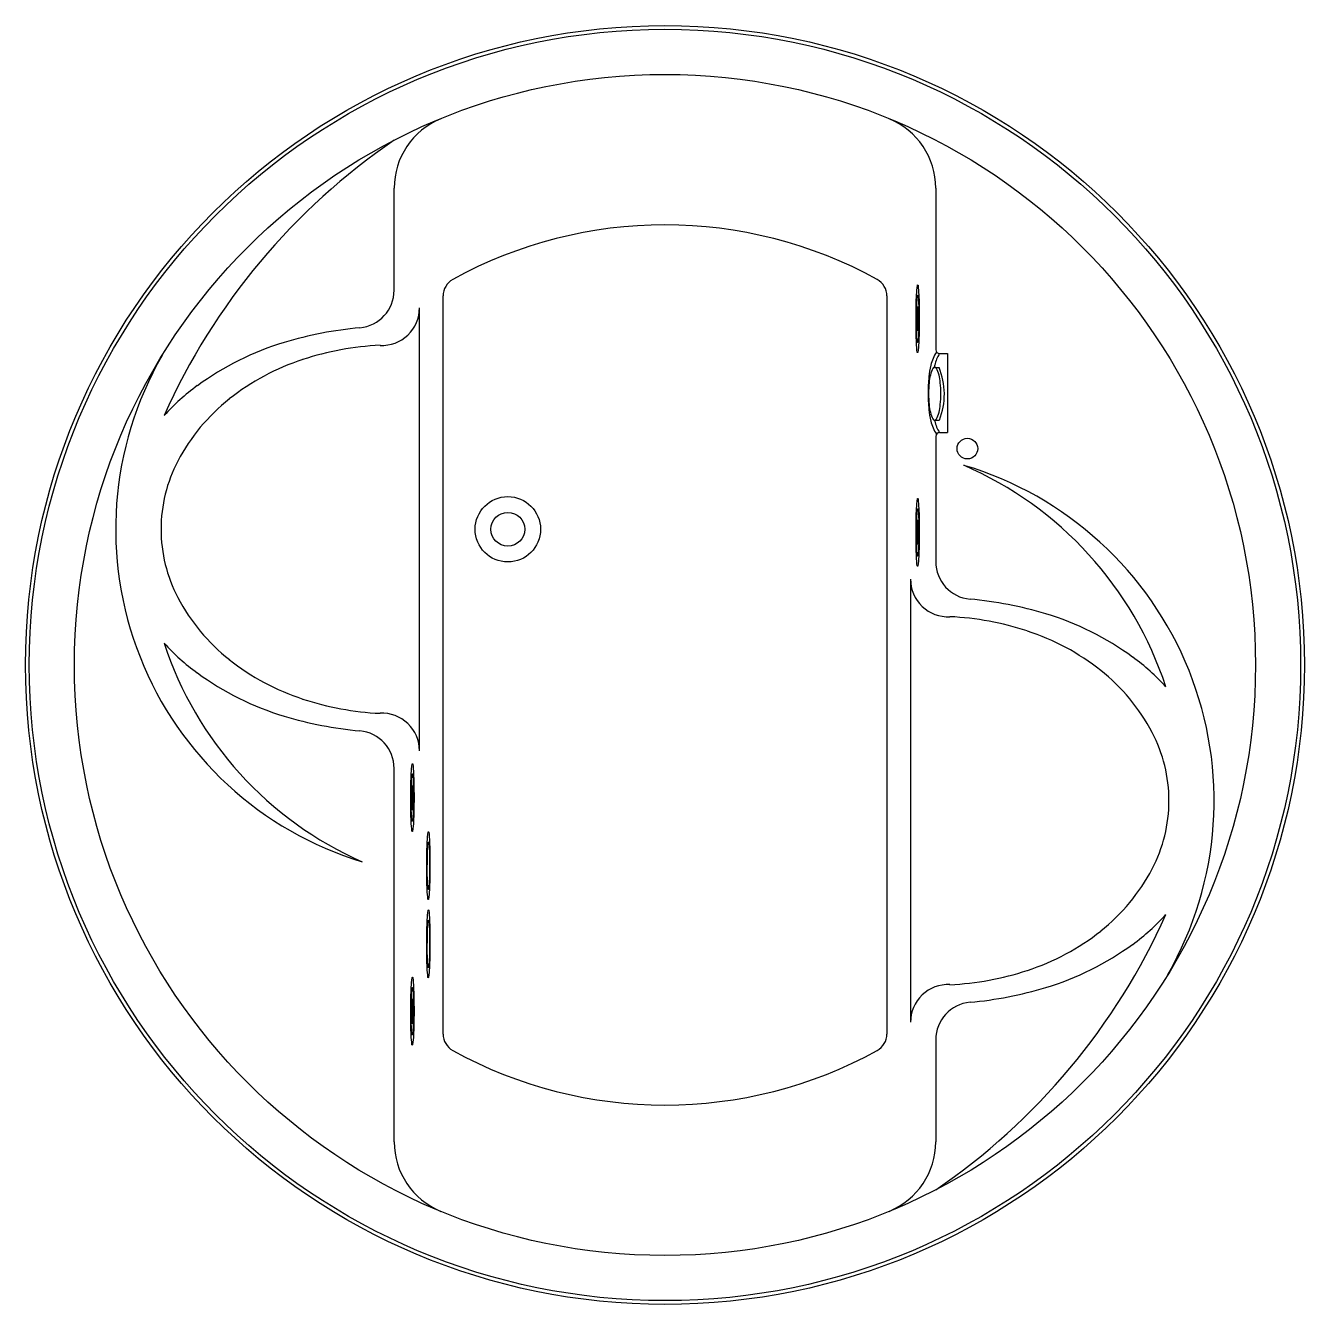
# Model space of a CAD drawing. Extents: x -84 to 86, y -82 to 88.
import ezdxf

# ---------------------------------------------------------------- set-up
doc = ezdxf.new("R2010")
doc.units = 0
doc.header["$LTSCALE"] = 10
doc.layers.get('0').update_dxf_attribs({"linetype": 'CONTINUOUS'})

msp = doc.modelspace()

# ---------------------------------------------------------------- linework, layer by layer
at = {"color": 0}
for p, q in [((-34.96, 53.03), (-34.96, 66.59)), ((37.04, 66.59), (37.04, 45.11)), ((-28.46, -45.84), (-28.46, 52.28)), ((30.54, 52.28), (30.54, -45.84)), ((-31.59, -8.19), (-31.59, 50.7)), ((34.55, 50.85), (34.7, 50.85)), ((34.7, 50.85), (34.69, 47.71)), ((34.54, 47.71), (34.69, 47.71)), ((37.54, 44.61), (38.59, 44.61)), ((38.59, 44.61), (38.59, 34.11)), ((36.89, 42.78), (37.47, 42.78)), ((36.89, 35.78), (37.51, 35.78)), ((37.54, 34.11), (38.59, 34.11)), ((37.04, 33.61), (37.04, 16.95)), ((34.55, 22.45), (34.7, 22.45)), ((34.7, 22.45), (34.69, 19.31)), ((34.54, 19.31), (34.69, 19.31)), ((33.68, 14.63), (33.68, -44.27)), ((-34.96, -60.16), (-34.96, -10.52)), ((-32.61, -16.02), (-32.6, -12.88)), ((-32.45, -12.88), (-32.6, -12.88)), ((-32.47, -16.02), (-32.61, -16.02)), ((-30.55, -24.73), (-30.54, -22.07)), ((-30.55, -35.11), (-30.54, -32.46)), ((-32.61, -44.42), (-32.6, -41.27)), ((-32.45, -41.27), (-32.6, -41.27)), ((-32.47, -44.42), (-32.61, -44.42)), ((37.04, -46.6), (37.04, -60.16))]:
    msp.add_line(p, q, dxfattribs=at)
for points in [[(34.62, 44.74, -0.380875), (34.57, 44.78, -0.016821), (34.47, 46.05, -0.007008), (34.43, 47.37, -0.00496), (34.41, 49.24, -0.00496), (34.43, 51.1, -0.007008), (34.48, 52.42, -0.016821), (34.59, 53.69, -0.380875), (34.63, 53.74, -0.380875), (34.68, 53.69, -0.016821), (34.78, 52.42, -0.007008), (34.83, 51.1, -0.00496), (34.84, 49.24, -0.00496), (34.82, 47.37, -0.007008), (34.77, 46.05, -0.016821), (34.67, 44.78, -0.380875)], [(34.54, 47.71, -0.380875), (34.52, 47.72, -0.016821), (34.48, 48.17, -0.007008), (34.47, 48.63, -0.00496), (34.46, 49.28, -0.00496), (34.47, 49.93, -0.007008), (34.49, 50.4, -0.016821), (34.52, 50.84, -0.380875), (34.54, 50.86, -0.380875), (34.56, 50.84, -0.016821), (34.59, 50.4, -0.007008), (34.61, 49.93, -0.00496), (34.61, 49.28, -0.00496), (34.61, 48.63, -0.007008), (34.59, 48.17, -0.016821), (34.55, 47.72, -0.380875)], [(36.89, 35.78, 0.270784), (37.12, 35.92, 0.071066), (37.47, 36.81, 0.033234), (37.64, 37.84, 0.024093), (37.71, 39.28, 0.024093), (37.64, 40.72, 0.033234), (37.47, 41.76, 0.071066), (37.12, 42.65, 0.270784), (36.89, 42.78, 0.270784), (36.66, 42.65, 0.071066), (36.32, 41.76, 0.033234), (36.15, 40.72, 0.024093), (36.08, 39.28, 0.024093), (36.15, 37.84, 0.033234), (36.32, 36.81, 0.071066), (36.66, 35.92, 0.270784)], [(34.62, 16.34, -0.380875), (34.57, 16.38, -0.016821), (34.47, 17.66, -0.007008), (34.43, 18.98, -0.00496), (34.41, 20.84, -0.00496), (34.43, 22.7, -0.007008), (34.48, 24.02, -0.016821), (34.59, 25.3, -0.380875), (34.63, 25.34, -0.380875), (34.68, 25.3, -0.016821), (34.78, 24.02, -0.007008), (34.83, 22.7, -0.00496), (34.84, 20.84, -0.00496), (34.82, 18.97, -0.007008), (34.77, 17.66, -0.016821), (34.67, 16.38, -0.380875)], [(34.54, 19.31, -0.380875), (34.52, 19.32, -0.016821), (34.48, 19.77, -0.007008), (34.47, 20.23, -0.00496), (34.46, 20.88, -0.00496), (34.47, 21.54, -0.007008), (34.49, 22, -0.016821), (34.52, 22.44, -0.380875), (34.54, 22.46, -0.380875), (34.56, 22.44, -0.016821), (34.59, 22, -0.007008), (34.61, 21.54, -0.00496), (34.61, 20.88, -0.00496), (34.61, 20.23, -0.007008), (34.59, 19.77, -0.016821), (34.55, 19.32, -0.380875)], [(-32.53, -9.91, -0.380875), (-32.48, -9.95, -0.016821), (-32.38, -11.22, -0.007008), (-32.34, -12.54, -0.00496), (-32.32, -14.41, -0.00496), (-32.34, -16.27, -0.007008), (-32.39, -17.59, -0.016821), (-32.5, -18.86, -0.380875), (-32.55, -18.91, -0.380875), (-32.59, -18.86, -0.016821), (-32.7, -17.59, -0.007008), (-32.74, -16.27, -0.00496), (-32.75, -14.41, -0.00496), (-32.73, -12.54, -0.007008), (-32.68, -11.22, -0.016821), (-32.58, -9.95, -0.380875)], [(-32.45, -12.88, -0.380875), (-32.43, -12.89, -0.016821), (-32.4, -13.34, -0.007008), (-32.38, -13.8, -0.00496), (-32.38, -14.45, -0.00496), (-32.38, -15.1, -0.007008), (-32.4, -15.56, -0.016821), (-32.44, -16.01, -0.380875), (-32.45, -16.03, -0.380875), (-32.47, -16.01, -0.016821), (-32.51, -15.56, -0.007008), (-32.52, -15.1, -0.00496), (-32.53, -14.45, -0.00496), (-32.52, -13.8, -0.007008), (-32.5, -13.34, -0.016821), (-32.47, -12.89, -0.380875)], [(-30.42, -27.97, -0.380875), (-30.47, -27.92, -0.016821), (-30.57, -26.65, -0.007008), (-30.62, -25.33, -0.00496), (-30.63, -23.47, -0.00496), (-30.61, -21.6, -0.007008), (-30.56, -20.28, -0.016821), (-30.46, -19.01, -0.380875), (-30.41, -18.97, -0.380875), (-30.36, -19.01, -0.016821), (-30.26, -20.28, -0.007008), (-30.22, -21.6, -0.00496), (-30.2, -23.47, -0.00496), (-30.22, -25.33, -0.007008), (-30.27, -26.65, -0.016821), (-30.38, -27.92, -0.380875)], [(-30.42, -38.35, -0.380875), (-30.47, -38.31, -0.016821), (-30.57, -37.03, -0.007008), (-30.62, -35.71, -0.00496), (-30.63, -33.85, -0.00496), (-30.61, -31.99, -0.007008), (-30.56, -30.67, -0.016821), (-30.46, -29.39, -0.380875), (-30.41, -29.35, -0.380875), (-30.36, -29.39, -0.016821), (-30.26, -30.67, -0.007008), (-30.22, -31.99, -0.00496), (-30.2, -33.85, -0.00496), (-30.22, -35.71, -0.007008), (-30.27, -37.03, -0.016821), (-30.38, -38.31, -0.380875)], [(-32.53, -38.3, -0.380875), (-32.48, -38.35, -0.016821), (-32.38, -39.62, -0.007008), (-32.34, -40.94, -0.00496), (-32.32, -42.8, -0.00496), (-32.34, -44.67, -0.007008), (-32.39, -45.99, -0.016821), (-32.5, -47.26, -0.380875), (-32.55, -47.3, -0.380875), (-32.59, -47.26, -0.016821), (-32.7, -45.99, -0.007008), (-32.74, -44.67, -0.00496), (-32.75, -42.8, -0.00496), (-32.73, -40.94, -0.007008), (-32.68, -39.62, -0.016821), (-32.58, -38.35, -0.380875)], [(-32.45, -41.27, -0.380875), (-32.43, -41.29, -0.016821), (-32.4, -41.74, -0.007008), (-32.38, -42.2, -0.00496), (-32.38, -42.85, -0.00496), (-32.38, -43.5, -0.007008), (-32.4, -43.96, -0.016821), (-32.44, -44.41, -0.380875), (-32.45, -44.42, -0.380875), (-32.47, -44.41, -0.016821), (-32.51, -43.96, -0.007008), (-32.52, -43.5, -0.00496), (-32.53, -42.85, -0.00496), (-32.52, -42.2, -0.007008), (-32.5, -41.73, -0.016821), (-32.47, -41.29, -0.380875)]]:
    msp.add_lwpolyline(points, format="xyb", close=True, dxfattribs=at)
for points in [[(34.5, 50.63, -0.006191), (34.53, 51.45, -0.016821), (34.61, 52.34, -0.380875), (34.64, 52.37, -0.380875), (34.68, 52.34, -0.016821), (34.75, 51.45, -0.007008), (34.78, 50.52, -0.00496), (34.79, 49.22, -0.00496), (34.77, 47.91, -0.007008), (34.74, 46.99, -0.016821), (34.66, 46.1, -0.380875), (34.63, 46.07, -0.380875)], [(34.63, 46.07, -0.380875), (34.6, 46.1, -0.016821), (34.53, 46.99, -0.007008), (34.5, 47.91, -0.000232), (34.49, 47.98, -0.00496)], [(34.5, 22.23, -0.006191), (34.53, 23.05, -0.016821), (34.61, 23.94, -0.380875), (34.64, 23.97, -0.380875), (34.68, 23.94, -0.016821), (34.75, 23.05, -0.007008), (34.78, 22.13, -0.00496), (34.79, 20.82, -0.00496), (34.77, 19.52, -0.007008), (34.74, 18.59, -0.016821), (34.66, 17.7, -0.380875), (34.63, 17.67, -0.380875)], [(34.63, 17.67, -0.380875), (34.6, 17.7, -0.016821), (34.53, 18.59, -0.007008), (34.5, 19.52, -0.000232), (34.49, 19.58, -0.00496)], [(-32.42, -15.8, -0.006191), (-32.45, -16.62, -0.016821), (-32.52, -17.51, -0.380875), (-32.55, -17.54, -0.380875), (-32.59, -17.51, -0.016821), (-32.66, -16.62, -0.007008), (-32.69, -15.69, -0.00496), (-32.7, -14.39, -0.00496), (-32.68, -13.08, -0.007008), (-32.65, -12.16, -0.016821), (-32.58, -11.27, -0.380875), (-32.54, -11.24, -0.380875)], [(-32.54, -11.24, -0.380875), (-32.51, -11.27, -0.016821), (-32.44, -12.16, -0.007008), (-32.41, -13.08, -0.000232), (-32.41, -13.14, -0.00496)], [(-30.54, -22.07, -0.006191), (-30.51, -21.26, -0.016821), (-30.43, -20.36, -0.380875), (-30.4, -20.33, -0.380875), (-30.37, -20.36, -0.016821), (-30.29, -21.26, -0.007008), (-30.27, -22.18, -0.00496), (-30.25, -23.48, -0.00496), (-30.27, -24.79, -0.007008), (-30.3, -25.71, -0.016821), (-30.38, -26.6, -0.380875), (-30.41, -26.63, -0.380875)], [(-30.41, -26.63, -0.380875), (-30.44, -26.6, -0.016821), (-30.52, -25.71, -0.007008), (-30.55, -24.79, -0.000232), (-30.55, -24.73, -0.00496)], [(-30.54, -32.46, -0.006191), (-30.51, -31.64, -0.016821), (-30.43, -30.75, -0.380875), (-30.4, -30.72, -0.380875), (-30.37, -30.75, -0.016821), (-30.29, -31.64, -0.007008), (-30.27, -32.56, -0.00496), (-30.25, -33.87, -0.00496), (-30.27, -35.17, -0.007008), (-30.3, -36.1, -0.016821), (-30.38, -36.99, -0.380875), (-30.41, -37.02, -0.380875)], [(-30.41, -37.02, -0.380875), (-30.44, -36.99, -0.016821), (-30.52, -36.1, -0.007008), (-30.55, -35.17, -0.000232), (-30.55, -35.11, -0.00496)], [(-32.42, -44.2, -0.006191), (-32.45, -45.01, -0.016821), (-32.52, -45.91, -0.380875), (-32.55, -45.94, -0.380875), (-32.59, -45.91, -0.016821), (-32.66, -45.01, -0.007008), (-32.69, -44.09, -0.00496), (-32.7, -42.79, -0.00496), (-32.68, -41.48, -0.007008), (-32.65, -40.56, -0.016821), (-32.58, -39.67, -0.380875), (-32.54, -39.64, -0.380875)], [(-32.54, -39.64, -0.380875), (-32.51, -39.67, -0.016821), (-32.44, -40.56, -0.007008), (-32.41, -41.48, -0.000232), (-32.41, -41.54, -0.00496)]]:
    msp.add_lwpolyline(points, format="xyb", dxfattribs=at)
for centre, radius in [((1.04, 3.22), 85), ((1.04, 3.22), 84.5), ((1.04, 3.22), 78.5), ((41.24, 31.98), 1.37), ((-19.85, 21.26), 4.35), ((-19.85, 21.26), 2.25)]:
    msp.add_circle(centre, radius, dxfattribs=at)
for centre, radius, start, end in [((-24.96, 66.59), 10, 112.3066, 180), ((27.04, 66.59), 10, 0, 67.6934), ((14.42, 0.64), 87.58, 124.3174, 155.9135), ((1.04, 3.22), 58.5, 61.1746, 118.8254), ((-25.96, 52.28), 2.5, 118.8254, 180), ((28.04, 52.28), 2.5, 0, 61.1746), ((-39.96, 53.03), 5, 275.1657, 0), ((-36.59, 50.7), 5, 267.2581, 0), ((-34.96, -2.28), 50.53, 95.1657, 106.8182), ((-38.45, 9.28), 38.46, 106.8182, 126.1193), ((-25.75, 21.28), 46.23, 150.0419, 253.08), ((-34.96, 6.65), 39.11, 92.7419, 108.1265), ((41.31, 41.92), 5.07, 145.2904, 166.8655), ((41.83, 41.92), 5.07, 147.9383, 166.8655), ((37.54, 45.11), 0.5, 180, 270), ((-37.3, 13.81), 31.57, 108.1265, 128.3201), ((47.9, 40.38), 11.83, 166.8655, 174.4793), ((48.41, 40.38), 11.83, 166.8655, 168.3387), ((28.92, 39.23), 9.26, 338.1286, 22.5644), ((58.5, 39.36), 22.48, 174.4793, 180), ((-43.8, 16.61), 29.39, 126.1193, 137.7088), ((58.5, 39.36), 22.48, 180, 185.5207), ((-40.89, 18.36), 25.77, 128.3201, 152.3407), ((47.9, 38.33), 11.83, 185.5207, 193.1345), ((48.41, 38.33), 11.83, 192.4532, 193.1345), ((41.31, 36.8), 5.07, 193.1345, 214.7096), ((41.83, 36.8), 5.07, 193.1345, 212.0617), ((37.54, 33.61), 0.5, 90, 180), ((-46.42, 21.26), 19.53, 152.3407, 180), ((21.39, -14.88), 48.67, 18.1845, 66.5186), ((27.54, -14.82), 46.5, 330.1975, 73.4657), ((-46.42, 21.26), 19.53, 180, 207.6593), ((42.04, 16.95), 5, 180, 264.8343), ((38.68, 14.63), 5, 180, 272.7419), ((-40.89, 24.15), 25.77, 207.6593, 231.6799), ((37.04, -38.36), 50.53, 73.1818, 84.8343), ((37.04, -29.43), 39.11, 71.8735, 87.2581), ((40.54, -26.79), 38.46, 53.8807, 73.1818), ((39.39, -22.27), 31.57, 51.6799, 71.8735), ((-19.75, 21.12), 48.18, 198.1326, 246.1827), ((-43.8, 25.9), 29.39, 222.2912, 233.8807), ((-37.3, 28.7), 31.57, 231.6799, 251.8735), ((45.89, -19.47), 29.39, 42.2912, 53.8807), ((-38.45, 33.23), 38.46, 233.8807, 253.1818), ((42.98, -17.72), 25.77, 27.6593, 51.6799), ((-34.96, 35.86), 39.11, 251.8735, 267.2581), ((-36.59, -8.19), 5, 0, 92.7419), ((-34.96, 44.79), 50.53, 253.1818, 264.8343), ((-39.96, -10.52), 5, 0, 84.8343), ((48.51, -14.82), 19.53, 0, 27.6593), ((48.51, -14.82), 19.53, 332.3407, 0), ((42.98, -11.92), 25.77, 308.3201, 332.3407), ((-12.33, 5.79), 87.58, 304.3174, 335.9135), ((45.89, -10.18), 29.39, 306.1193, 317.7088), ((39.39, -7.38), 31.57, 288.1265, 308.3201), ((40.54, -2.85), 38.46, 286.8182, 306.1193), ((37.04, -0.22), 39.11, 272.7419, 288.1265), ((38.68, -44.27), 5, 87.2581, 180), ((37.04, 8.71), 50.53, 275.1657, 286.8182), ((42.04, -46.6), 5, 95.1657, 180), ((-25.96, -45.84), 2.5, 180, 241.1746), ((28.04, -45.84), 2.5, 298.8254, 0), ((1.04, 3.22), 58.5, 241.1746, 298.8254), ((-24.96, -60.16), 10, 180, 247.6934), ((27.04, -60.16), 10, 292.3066, 0)]:
    msp.add_arc(centre, radius, start, end, dxfattribs=at)

doc.saveas('drawing.dxf')
